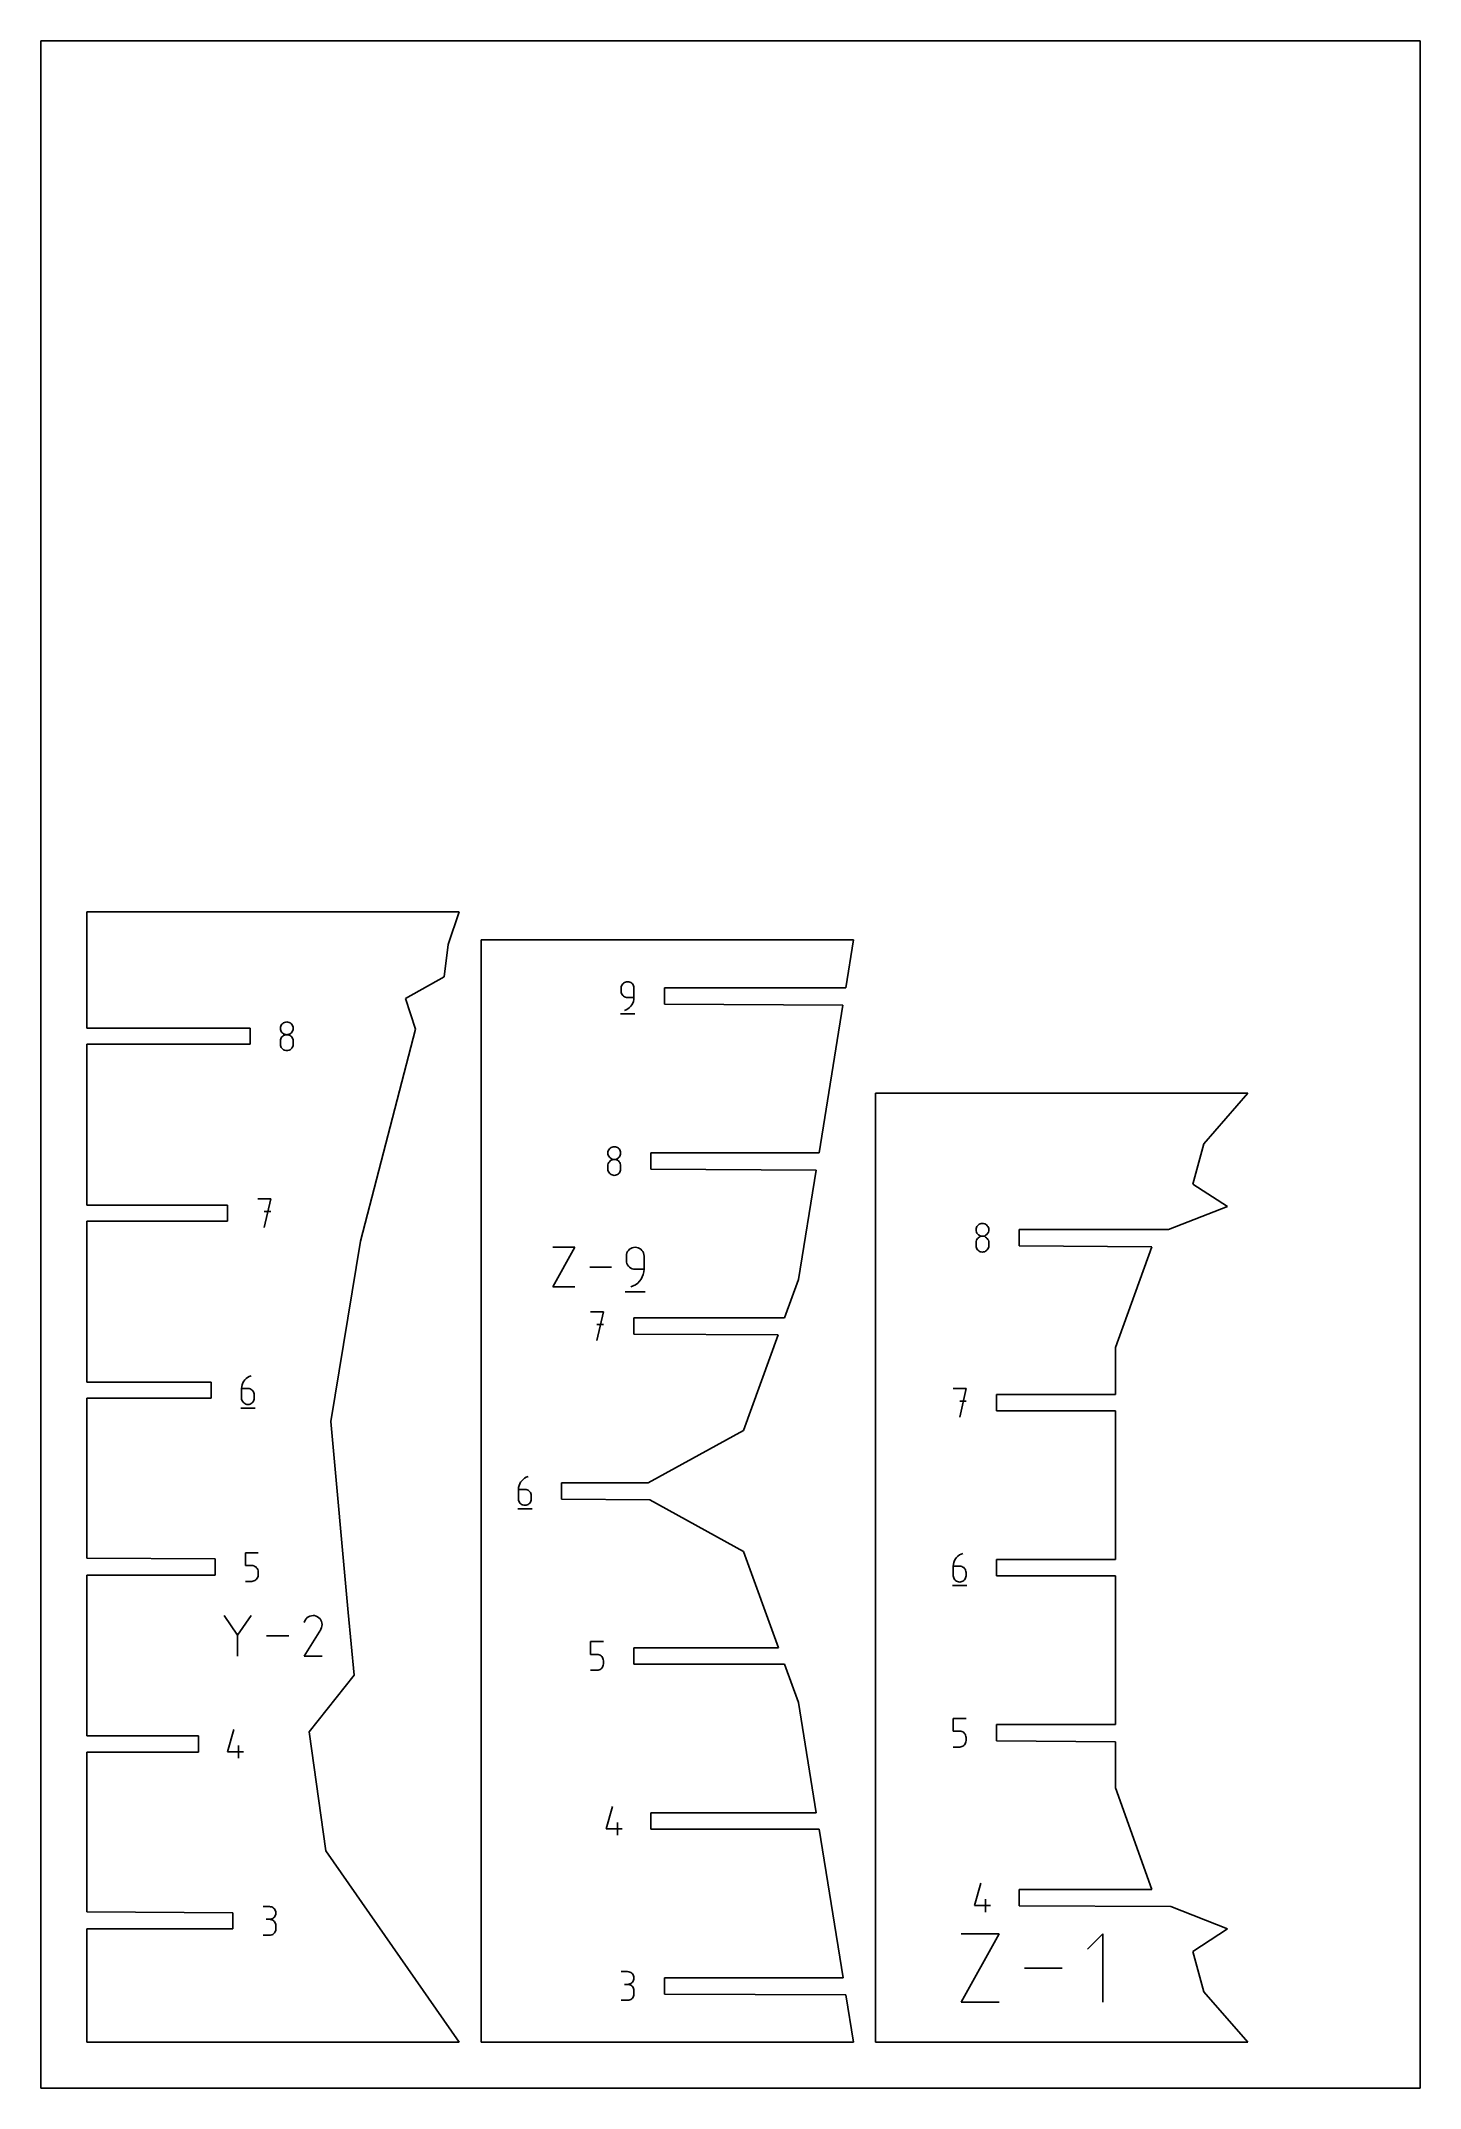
# Model space of a CAD drawing. Extents: x 0 to 200, y 0 to 297.
import ezdxf

# ---------------------------------------------------------------- set-up
doc = ezdxf.new("R2010")
doc.units = 0

msp = doc.modelspace()

# ---------------------------------------------------------------- linework, layer by layer
at = {"layer": 'annotation', "color": 1}
for p, q in [((84.611312, 160.346165), (84.482351, 160.254859)), ((84.755186, 160.414629), (84.611312, 160.346165)), ((84.911339, 160.45763), (84.755186, 160.414629)), ((85.077139, 160.472547), (84.911339, 160.45763)), ((85.243282, 160.45763), (85.077139, 160.472547)), ((85.077139, 160.472547), (85.077139, 160.472547)), ((85.399618, 160.414629), (85.243282, 160.45763)), ((85.543545, 160.346165), (85.399618, 160.414629)), ((85.672463, 160.254859), (85.543545, 160.346165)), ((84.168276, 159.713653), (84.153361, 159.547465)), ((84.153361, 159.547465), (84.153361, 159.084924)), ((84.153361, 159.084924), (84.153361, 159.084924)), ((84.153361, 159.084924), (84.168276, 158.918744)), ((84.211264, 159.870108), (84.168276, 159.713653)), ((84.168276, 158.918744), (84.211264, 158.762313)), ((84.279695, 160.014209), (84.211264, 159.870108)), ((84.211264, 158.762313), (84.279695, 158.618247)), ((84.370935, 160.143333), (84.279695, 160.014209)), ((84.279695, 158.618247), (84.370935, 158.489164)), ((84.482351, 160.254859), (84.370935, 160.143333)), ((84.370935, 158.489164), (84.482351, 158.377682)), ((84.482351, 158.377682), (84.611312, 158.286417)), ((84.611312, 158.286417), (84.755186, 158.217987)), ((84.755186, 158.217987), (84.911339, 158.17501)), ((84.911339, 158.17501), (85.077139, 158.160102)), ((85.077139, 158.160102), (86.000916, 158.160102)), ((85.783772, 160.143333), (85.672463, 160.254859)), ((85.874873, 160.014209), (85.783772, 160.143333)), ((85.824358, 157.354716), (85.920776, 157.61003)), ((85.943163, 159.870108), (85.874873, 160.014209)), ((85.920776, 157.61003), (85.980464, 157.879622)), ((85.986045, 159.713653), (85.943163, 159.870108)), ((85.980464, 157.879622), (86.000916, 158.160102)), ((86.000916, 159.547465), (85.986045, 159.713653)), ((86.000916, 158.160102), (86.000916, 159.547465)), ((86.000916, 159.547465), (86.000916, 159.547465)), ((35.061872, 154.41858), (34.950477, 154.307273)), ((35.190825, 154.509754), (35.061872, 154.41858)), ((35.334709, 154.578151), (35.190825, 154.509754)), ((35.490898, 154.621127), (35.334709, 154.578151)), ((35.656767, 154.63604), (35.490898, 154.621127)), ((35.822636, 154.621127), (35.656767, 154.63604)), ((35.656767, 154.63604), (35.656767, 154.63604)), ((35.978825, 154.578151), (35.822636, 154.621127)), ((36.122709, 154.509754), (35.978825, 154.578151)), ((36.251662, 154.41858), (36.122709, 154.509754)), ((36.363057, 154.307273), (36.251662, 154.41858)), ((84.037921, 155.792547), (86.117921, 155.792547)), ((84.614858, 156.312547), (84.879032, 156.410991)), ((84.614858, 156.312547), (84.614858, 156.312547)), ((84.879032, 156.410991), (85.12151, 156.544056)), ((85.12151, 156.544056), (85.339787, 156.708351)), ((85.339787, 156.708351), (85.531358, 156.900486)), ((85.531358, 156.900486), (85.693717, 157.117071)), ((85.693717, 157.117071), (85.824358, 157.354716)), ((34.747895, 153.878978), (34.732989, 153.713566)), ((34.732989, 153.713566), (34.732989, 153.713566)), ((34.732989, 153.713566), (34.747904, 153.547378)), ((34.747895, 152.029774), (34.732989, 151.863663)), ((34.732989, 151.863663), (34.732989, 151.40347)), ((34.790862, 154.034829), (34.747895, 153.878978)), ((34.790862, 152.186168), (34.747895, 152.029774)), ((34.747904, 153.547378), (34.790892, 153.390923)), ((34.859265, 154.178475), (34.790862, 154.034829)), ((34.859265, 152.330223), (34.790862, 152.186168)), ((34.790892, 153.390923), (34.859323, 153.246822)), ((34.950477, 154.307273), (34.859265, 154.178475)), ((34.950477, 152.459315), (34.859265, 152.330223)), ((34.859323, 153.246822), (34.950563, 153.117698)), ((35.061872, 152.570819), (34.950477, 152.459315)), ((34.950563, 153.117698), (35.061979, 153.006172)), ((35.190825, 152.662112), (35.061872, 152.570819)), ((35.061979, 153.006172), (35.190941, 152.914866)), ((35.334709, 152.730569), (35.190825, 152.662112)), ((35.190941, 152.914866), (35.334814, 152.846402)), ((35.490898, 152.773568), (35.334709, 152.730569)), ((35.334814, 152.846402), (35.490967, 152.8034)), ((35.656767, 152.788484), (35.490898, 152.773568)), ((35.490967, 152.8034), (35.656767, 152.788484)), ((35.656767, 152.788484), (35.822567, 152.8034)), ((35.822636, 152.773577), (35.656767, 152.788484)), ((35.656767, 152.788484), (35.656767, 152.788484)), ((35.656767, 152.788484), (35.656767, 152.788484)), ((35.822567, 152.8034), (35.97872, 152.846402)), ((35.978825, 152.730599), (35.822636, 152.773577)), ((35.97872, 152.846402), (36.122593, 152.914866)), ((36.122709, 152.66217), (35.978825, 152.730599)), ((36.122593, 152.914866), (36.251554, 153.006172)), ((36.251662, 152.570905), (36.122709, 152.66217)), ((36.251554, 153.006172), (36.362971, 153.117698)), ((36.363057, 152.459422), (36.251662, 152.570905)), ((36.362971, 153.117698), (36.454211, 153.246822)), ((36.454269, 154.178475), (36.363057, 154.307273)), ((36.454269, 152.330339), (36.363057, 152.459422)), ((36.454211, 153.246822), (36.522641, 153.390923)), ((36.522671, 154.034829), (36.454269, 154.178475)), ((36.522671, 152.186274), (36.454269, 152.330339)), ((36.522641, 153.390923), (36.56563, 153.547378)), ((36.565639, 153.878978), (36.522671, 154.034829)), ((36.565639, 152.029842), (36.522671, 152.186274)), ((36.56563, 153.547378), (36.580545, 153.713566)), ((36.580545, 153.713566), (36.565639, 153.878978)), ((36.580545, 151.863663), (36.565639, 152.029842)), ((36.580545, 153.713566), (36.580545, 153.713566)), ((36.580545, 151.40347), (36.580545, 151.863663)), ((36.580545, 151.863663), (36.580545, 151.863663)), ((34.732989, 151.40347), (34.732989, 151.40347)), ((34.732989, 151.40347), (34.747904, 151.237371)), ((34.747904, 151.237371), (34.790892, 151.081155)), ((34.790892, 151.081155), (34.859323, 150.937402)), ((34.859323, 150.937402), (34.950563, 150.808689)), ((34.950563, 150.808689), (35.061979, 150.697597)), ((35.061979, 150.697597), (35.190941, 150.606702)), ((35.190941, 150.606702), (35.334814, 150.538585)), ((35.334814, 150.538585), (35.490967, 150.495823)), ((35.490967, 150.495823), (35.656767, 150.480996)), ((35.656767, 150.480996), (35.822567, 150.495823)), ((35.656767, 150.480996), (35.656767, 150.480996)), ((35.822567, 150.495823), (35.97872, 150.538585)), ((35.97872, 150.538585), (36.122593, 150.606702)), ((36.122593, 150.606702), (36.251554, 150.697597)), ((36.251554, 150.697597), (36.362971, 150.808689)), ((36.362971, 150.808689), (36.454211, 150.937402)), ((36.454211, 150.937402), (36.522641, 151.081155)), ((36.522641, 151.081155), (36.56563, 151.237371)), ((36.56563, 151.237371), (36.580545, 151.40347)), ((82.230569, 135.780346), (82.215663, 135.614934)), ((82.215663, 135.614934), (82.215663, 135.614934)), ((82.215663, 135.614934), (82.230577, 135.448745)), ((82.230569, 133.931141), (82.215663, 133.76503)), ((82.215663, 133.76503), (82.215663, 133.304837)), ((82.273536, 135.936196), (82.230569, 135.780346)), ((82.273536, 134.087536), (82.230569, 133.931141)), ((82.230577, 135.448745), (82.273566, 135.29229)), ((82.341938, 136.079842), (82.273536, 135.936196)), ((82.341938, 134.231591), (82.273536, 134.087536)), ((82.273566, 135.29229), (82.341996, 135.14819)), ((82.43315, 136.20864), (82.341938, 136.079842)), ((82.43315, 134.360682), (82.341938, 134.231591)), ((82.341996, 135.14819), (82.433236, 135.019066)), ((82.544546, 136.319948), (82.43315, 136.20864)), ((82.544546, 134.472186), (82.43315, 134.360682)), ((82.433236, 135.019066), (82.544653, 134.90754)), ((82.673498, 136.411122), (82.544546, 136.319948)), ((82.673498, 134.563479), (82.544546, 134.472186)), ((82.544653, 134.90754), (82.673614, 134.816234)), ((82.817382, 136.479518), (82.673498, 136.411122)), ((82.817382, 134.631937), (82.673498, 134.563479)), ((82.673614, 134.816234), (82.817487, 134.747769)), ((82.973572, 136.522494), (82.817382, 136.479518)), ((82.973572, 134.674936), (82.817382, 134.631937)), ((82.817487, 134.747769), (82.97364, 134.704768)), ((83.13944, 136.537407), (82.973572, 136.522494)), ((83.13944, 134.689852), (82.973572, 134.674936)), ((82.97364, 134.704768), (83.13944, 134.689852)), ((83.305309, 136.522494), (83.13944, 136.537407)), ((83.13944, 136.537407), (83.13944, 136.537407)), ((83.13944, 134.689852), (83.305241, 134.704768)), ((83.305309, 134.674944), (83.13944, 134.689852)), ((83.13944, 134.689852), (83.13944, 134.689852)), ((83.13944, 134.689852), (83.13944, 134.689852)), ((83.305241, 134.704768), (83.461393, 134.747769)), ((83.461499, 136.479518), (83.305309, 136.522494)), ((83.461499, 134.631967), (83.305309, 134.674944)), ((83.461393, 134.747769), (83.605267, 134.816234)), ((83.605383, 136.411122), (83.461499, 136.479518)), ((83.605383, 134.563537), (83.461499, 134.631967)), ((83.605267, 134.816234), (83.734228, 134.90754)), ((83.734335, 136.319948), (83.605383, 136.411122)), ((83.734335, 134.472272), (83.605383, 134.563537)), ((83.734228, 134.90754), (83.845645, 135.019066)), ((83.84573, 136.20864), (83.734335, 136.319948)), ((83.84573, 134.36079), (83.734335, 134.472272)), ((83.845645, 135.019066), (83.936884, 135.14819)), ((83.936942, 136.079842), (83.84573, 136.20864)), ((83.936942, 134.231707), (83.84573, 134.36079)), ((83.936884, 135.14819), (84.005315, 135.29229)), ((84.005345, 135.936196), (83.936942, 136.079842)), ((84.005345, 134.087641), (83.936942, 134.231707)), ((84.005315, 135.29229), (84.048304, 135.448745)), ((84.048312, 135.780346), (84.005345, 135.936196)), ((84.048312, 133.93121), (84.005345, 134.087641)), ((84.048304, 135.448745), (84.063218, 135.614934)), ((84.063218, 135.614934), (84.048312, 135.780346)), ((84.063218, 133.76503), (84.048312, 133.93121)), ((84.063218, 135.614934), (84.063218, 135.614934)), ((84.063218, 133.304837), (84.063218, 133.76503)), ((84.063218, 133.76503), (84.063218, 133.76503)), ((82.215663, 133.304837), (82.215663, 133.304837)), ((82.215663, 133.304837), (82.230577, 133.138738)), ((82.230577, 133.138738), (82.273566, 132.982523)), ((82.273566, 132.982523), (82.341996, 132.838769)), ((82.341996, 132.838769), (82.433236, 132.710057)), ((82.433236, 132.710057), (82.544653, 132.598964)), ((82.544653, 132.598964), (82.673614, 132.50807)), ((82.673614, 132.50807), (82.817487, 132.439952)), ((82.817487, 132.439952), (82.97364, 132.397191)), ((82.97364, 132.397191), (83.13944, 132.382364)), ((83.13944, 132.382364), (83.305241, 132.397191)), ((83.13944, 132.382364), (83.13944, 132.382364)), ((83.305241, 132.397191), (83.461393, 132.439952)), ((83.461393, 132.439952), (83.605267, 132.50807)), ((83.605267, 132.50807), (83.734228, 132.598964)), ((83.734228, 132.598964), (83.845645, 132.710057)), ((83.845645, 132.710057), (83.936884, 132.838769)), ((83.936884, 132.838769), (84.005315, 132.982523)), ((84.005315, 132.982523), (84.048304, 133.138738)), ((84.048304, 133.138738), (84.063218, 133.304837)), ((33.315244, 128.978043), (31.46534, 128.978043)), ((32.390422, 124.818043), (33.315244, 128.978043)), ((33.315244, 127.125531), (32.390422, 127.125531)), ((135.672895, 124.808391), (135.629927, 124.65254)), ((135.741297, 124.952037), (135.672895, 124.808391)), ((135.832509, 125.080835), (135.741297, 124.952037)), ((135.943904, 125.192143), (135.832509, 125.080835)), ((136.072857, 125.283316), (135.943904, 125.192143)), ((136.216741, 125.351713), (136.072857, 125.283316)), ((136.37293, 125.394689), (136.216741, 125.351713)), ((136.538799, 125.409602), (136.37293, 125.394689)), ((136.704668, 125.394689), (136.538799, 125.409602)), ((136.538799, 125.409602), (136.538799, 125.409602)), ((136.860857, 125.351713), (136.704668, 125.394689)), ((137.004741, 125.283316), (136.860857, 125.351713)), ((137.133694, 125.192143), (137.004741, 125.283316)), ((137.245089, 125.080835), (137.133694, 125.192143)), ((137.336301, 124.952037), (137.245089, 125.080835)), ((137.404704, 124.808391), (137.336301, 124.952037)), ((137.447671, 124.65254), (137.404704, 124.808391)), ((74.240727, 116.201301), (77.436679, 121.957192)), ((77.436679, 121.957192), (74.240727, 121.957192)), ((85.534093, 121.782326), (85.355659, 121.655992)), ((85.73316, 121.877055), (85.534093, 121.782326)), ((85.949217, 121.936553), (85.73316, 121.877055)), ((86.178623, 121.957192), (85.949217, 121.936553)), ((86.408504, 121.936553), (86.178623, 121.957192)), ((86.178623, 121.957192), (86.178623, 121.957192)), ((86.624814, 121.877055), (86.408504, 121.936553)), ((86.823955, 121.782326), (86.624814, 121.877055)), ((87.00233, 121.655992), (86.823955, 121.782326)), ((135.629927, 124.65254), (135.615021, 124.487128)), ((135.615021, 124.487128), (135.615021, 124.487128)), ((135.615021, 124.487128), (135.629936, 124.32094)), ((135.629927, 122.803336), (135.615021, 122.637225)), ((135.615021, 122.637225), (135.615021, 122.177032)), ((135.615021, 122.177032), (135.615021, 122.177032)), ((135.615021, 122.177032), (135.629936, 122.010933)), ((135.672895, 122.95973), (135.629927, 122.803336)), ((135.629936, 124.32094), (135.672925, 124.164485)), ((135.629936, 122.010933), (135.672925, 121.854717)), ((135.741297, 123.103785), (135.672895, 122.95973)), ((135.672925, 124.164485), (135.741355, 124.020384)), ((135.672925, 121.854717), (135.741355, 121.710964)), ((135.832509, 123.232877), (135.741297, 123.103785)), ((135.741355, 124.020384), (135.832595, 123.89126)), ((135.943904, 123.344381), (135.832509, 123.232877)), ((135.832595, 123.89126), (135.944012, 123.779734)), ((136.072857, 123.435674), (135.943904, 123.344381)), ((135.944012, 123.779734), (136.072973, 123.688428)), ((136.216741, 123.504131), (136.072857, 123.435674)), ((136.072973, 123.688428), (136.216846, 123.619964)), ((136.37293, 123.54713), (136.216741, 123.504131)), ((136.216846, 123.619964), (136.372999, 123.576963)), ((136.538799, 123.562046), (136.37293, 123.54713)), ((136.372999, 123.576963), (136.538799, 123.562046)), ((136.538799, 123.562046), (136.704599, 123.576963)), ((136.704668, 123.547139), (136.538799, 123.562046)), ((136.538799, 123.562046), (136.538799, 123.562046)), ((136.538799, 123.562046), (136.538799, 123.562046)), ((136.704599, 123.576963), (136.860752, 123.619964)), ((136.860857, 123.504162), (136.704668, 123.547139)), ((136.860752, 123.619964), (137.004625, 123.688428)), ((137.004741, 123.435732), (136.860857, 123.504162)), ((137.004625, 123.688428), (137.133587, 123.779734)), ((137.133694, 123.344467), (137.004741, 123.435732)), ((137.133587, 123.779734), (137.245003, 123.89126)), ((137.245089, 123.232984), (137.133694, 123.344467)), ((137.245003, 123.89126), (137.336243, 124.020384)), ((137.336301, 123.103901), (137.245089, 123.232984)), ((137.336243, 124.020384), (137.404674, 124.164485)), ((137.336243, 121.710964), (137.404674, 121.854717)), ((137.404704, 122.959836), (137.336301, 123.103901)), ((137.404674, 124.164485), (137.447662, 124.32094)), ((137.404674, 121.854717), (137.447662, 122.010933)), ((137.447671, 122.803404), (137.404704, 122.959836)), ((137.447662, 124.32094), (137.462577, 124.487128)), ((137.447662, 122.010933), (137.462577, 122.177032)), ((137.462577, 124.487128), (137.447671, 124.65254)), ((137.462577, 122.637225), (137.447671, 122.803404)), ((137.462577, 124.487128), (137.462577, 124.487128)), ((137.462577, 122.177032), (137.462577, 122.637225)), ((137.462577, 122.637225), (137.462577, 122.637225)), ((82.742902, 119.079246), (79.595679, 119.079246)), ((84.921095, 120.907165), (84.900458, 120.677222)), ((84.900458, 120.677222), (84.900458, 120.037238)), ((84.900458, 120.037238), (84.900458, 120.037238)), ((84.900458, 120.037238), (84.921095, 119.807307)), ((84.980575, 121.123641), (84.921095, 120.907165)), ((84.921095, 119.807307), (84.980575, 119.590865)), ((85.075257, 121.323023), (84.980575, 121.123641)), ((84.980575, 119.590865), (85.075257, 119.391531)), ((85.201499, 121.501682), (85.075257, 121.323023)), ((85.075257, 119.391531), (85.201499, 119.212929)), ((85.355659, 121.655992), (85.201499, 121.501682)), ((85.201499, 119.212929), (85.355659, 119.058678)), ((85.355659, 119.058678), (85.534093, 118.932402)), ((85.534093, 118.932402), (85.73316, 118.837721)), ((85.73316, 118.837721), (85.949217, 118.778256)), ((85.949217, 118.778256), (86.178623, 118.75763)), ((87.156341, 121.501682), (87.00233, 121.655992)), ((87.282389, 121.323023), (87.156341, 121.501682)), ((87.376879, 121.123641), (87.282389, 121.323023)), ((87.43621, 120.907165), (87.376879, 121.123641)), ((87.456787, 120.677222), (87.43621, 120.907165)), ((87.456787, 118.75763), (87.456787, 120.677222)), ((87.456787, 120.677222), (87.456787, 120.677222)), ((135.741355, 121.710964), (135.832595, 121.582251)), ((135.832595, 121.582251), (135.944012, 121.471159)), ((135.944012, 121.471159), (136.072973, 121.380264)), ((136.072973, 121.380264), (136.216846, 121.312147)), ((136.216846, 121.312147), (136.372999, 121.269385)), ((136.372999, 121.269385), (136.538799, 121.254558)), ((136.538799, 121.254558), (136.704599, 121.269385)), ((136.538799, 121.254558), (136.538799, 121.254558)), ((136.704599, 121.269385), (136.860752, 121.312147)), ((136.860752, 121.312147), (137.004625, 121.380264)), ((137.004625, 121.380264), (137.133587, 121.471159)), ((137.133587, 121.471159), (137.245003, 121.582251)), ((137.245003, 121.582251), (137.336243, 121.710964)), ((77.436679, 116.201301), (74.240727, 116.201301)), ((85.538999, 116.201301), (85.904516, 116.337511)), ((85.538999, 116.201301), (85.538999, 116.201301)), ((85.904516, 116.337511), (86.240016, 116.521623)), ((86.178623, 118.75763), (87.456787, 118.75763)), ((86.240016, 116.521623), (86.542031, 116.748946)), ((86.542031, 116.748946), (86.807094, 117.01479)), ((86.807094, 117.01479), (87.031738, 117.314463)), ((87.031738, 117.314463), (87.212497, 117.643275)), ((87.212497, 117.643275), (87.345902, 117.996534)), ((87.345902, 117.996534), (87.428488, 118.369549)), ((87.428488, 118.369549), (87.456787, 118.75763)), ((84.740733, 115.481815), (87.618678, 115.481815)), ((81.561248, 112.612442), (79.711345, 112.612442)), ((80.636427, 108.452442), (81.561248, 112.612442)), ((81.561248, 110.75993), (80.636427, 110.75993)), ((29.113964, 101.74363), (29.093509, 101.462447)), ((29.093509, 101.462447), (29.093509, 100.079781)), ((30.017287, 101.462447), (29.093509, 101.462447)), ((29.173667, 102.013792), (29.113964, 101.74363)), ((29.270125, 102.269583), (29.173667, 102.013792)), ((29.400845, 102.507653), (29.270125, 102.269583)), ((29.563335, 102.724653), (29.400845, 102.507653)), ((29.755102, 102.917233), (29.563335, 102.724653)), ((29.973652, 103.082044), (29.755102, 102.917233)), ((30.216493, 103.215736), (29.973652, 103.082044)), ((30.18343, 101.447621), (30.017287, 101.462447)), ((30.339766, 101.404859), (30.18343, 101.447621)), ((30.481132, 103.31496), (30.216493, 103.215736)), ((30.483692, 101.336742), (30.339766, 101.404859)), ((30.481132, 103.31496), (30.481132, 103.31496)), ((30.612611, 101.245847), (30.483692, 101.336742)), ((30.72392, 101.134754), (30.612611, 101.245847)), ((30.81502, 101.006042), (30.72392, 101.134754)), ((30.883311, 100.862289), (30.81502, 101.006042)), ((134.161859, 101.484636), (132.311955, 101.484636)), ((133.237038, 97.324636), (134.161859, 101.484636)), ((28.977808, 98.63496), (31.057808, 98.63496)), ((29.093509, 100.079781), (29.093509, 100.079781)), ((29.093509, 100.079781), (29.108423, 99.913602)), ((29.108423, 99.913602), (29.151412, 99.75717)), ((29.151412, 99.75717), (29.219843, 99.613104)), ((29.219843, 99.613104), (29.311082, 99.484022)), ((29.311082, 99.484022), (29.422499, 99.372539)), ((29.422499, 99.372539), (29.55146, 99.281274)), ((29.55146, 99.281274), (29.695334, 99.212844)), ((29.695334, 99.212844), (29.851486, 99.169867)), ((29.851486, 99.169867), (30.017287, 99.15496)), ((30.017287, 99.15496), (30.18343, 99.169867)), ((30.017287, 99.15496), (30.017287, 99.15496)), ((30.18343, 99.169867), (30.339766, 99.212844)), ((30.339766, 99.212844), (30.483692, 99.281274)), ((30.483692, 99.281274), (30.612611, 99.372539)), ((30.612611, 99.372539), (30.72392, 99.484022)), ((30.72392, 99.484022), (30.81502, 99.613104)), ((30.81502, 99.613104), (30.883311, 99.75717)), ((30.926193, 100.706073), (30.883311, 100.862289)), ((30.883311, 99.75717), (30.926193, 99.913602)), ((30.941064, 100.539974), (30.926193, 100.706073)), ((30.926193, 99.913602), (30.941064, 100.079781)), ((30.941064, 100.079781), (30.941064, 100.539974)), ((30.941064, 100.539974), (30.941064, 100.539974)), ((134.161859, 99.632124), (133.237038, 99.632124)), ((69.275162, 87.11106), (69.254707, 86.829877)), ((69.254707, 86.829877), (69.254707, 85.447211)), ((70.178485, 86.829877), (69.254707, 86.829877)), ((69.334865, 87.381222), (69.275162, 87.11106)), ((69.431323, 87.637012), (69.334865, 87.381222)), ((69.562043, 87.875082), (69.431323, 87.637012)), ((69.724533, 88.092082), (69.562043, 87.875082)), ((69.9163, 88.284663), (69.724533, 88.092082)), ((70.13485, 88.449473), (69.9163, 88.284663)), ((70.377691, 88.583166), (70.13485, 88.449473)), ((70.344628, 86.81505), (70.178485, 86.829877)), ((70.500964, 86.772289), (70.344628, 86.81505)), ((70.64233, 88.682389), (70.377691, 88.583166)), ((70.644891, 86.704171), (70.500964, 86.772289)), ((70.64233, 88.682389), (70.64233, 88.682389)), ((70.773809, 86.613277), (70.644891, 86.704171)), ((70.885118, 86.502184), (70.773809, 86.613277)), ((70.976218, 86.373472), (70.885118, 86.502184)), ((71.044509, 86.229718), (70.976218, 86.373472)), ((71.087391, 86.073503), (71.044509, 86.229718)), ((69.139006, 84.002389), (71.219006, 84.002389)), ((69.254707, 85.447211), (69.254707, 85.447211)), ((69.254707, 85.447211), (69.269621, 85.281031)), ((69.269621, 85.281031), (69.31261, 85.1246)), ((69.31261, 85.1246), (69.381041, 84.980534)), ((69.381041, 84.980534), (69.47228, 84.851451)), ((69.47228, 84.851451), (69.583697, 84.739969)), ((69.583697, 84.739969), (69.712658, 84.648704)), ((69.712658, 84.648704), (69.856532, 84.580274)), ((69.856532, 84.580274), (70.012684, 84.537297)), ((70.012684, 84.537297), (70.178485, 84.522389)), ((70.178485, 84.522389), (70.344628, 84.537297)), ((70.178485, 84.522389), (70.178485, 84.522389)), ((70.344628, 84.537297), (70.500964, 84.580274)), ((70.500964, 84.580274), (70.644891, 84.648704)), ((70.644891, 84.648704), (70.773809, 84.739969)), ((70.773809, 84.739969), (70.885118, 84.851451)), ((70.885118, 84.851451), (70.976218, 84.980534)), ((70.976218, 84.980534), (71.044509, 85.1246)), ((71.044509, 85.1246), (71.087391, 85.281031)), ((71.102262, 85.907404), (71.087391, 86.073503)), ((71.087391, 85.281031), (71.102262, 85.447211)), ((71.102262, 85.447211), (71.102262, 85.907404)), ((71.102262, 85.907404), (71.102262, 85.907404)), ((29.646052, 75.799364), (29.646052, 77.651876)), ((29.646052, 77.651876), (31.493608, 77.651876)), ((133.193386, 77.321668), (132.974836, 77.156857)), ((133.436227, 77.45536), (133.193386, 77.321668)), ((133.700866, 77.554584), (133.436227, 77.45536)), ((133.700866, 77.554584), (133.700866, 77.554584)), ((30.56983, 75.799364), (29.646052, 75.799364)), ((30.735699, 75.784537), (30.56983, 75.799364)), ((30.891888, 75.741776), (30.735699, 75.784537)), ((31.035772, 75.673658), (30.891888, 75.741776)), ((31.164725, 75.582764), (31.035772, 75.673658)), ((31.27612, 75.471671), (31.164725, 75.582764)), ((31.367332, 75.342958), (31.27612, 75.471671)), ((31.435735, 75.199205), (31.367332, 75.342958)), ((31.435705, 74.094087), (31.478693, 74.250518)), ((31.478702, 75.04299), (31.435735, 75.199205)), ((31.478693, 74.250518), (31.493608, 74.416697)), ((31.493608, 74.876891), (31.478702, 75.04299)), ((31.493608, 74.416697), (31.493608, 74.876891)), ((31.493608, 74.876891), (31.493608, 74.876891)), ((132.333698, 75.983255), (132.313243, 75.702072)), ((132.313243, 75.702072), (132.313243, 74.319405)), ((133.237021, 75.702072), (132.313243, 75.702072)), ((132.313243, 74.319405), (132.313243, 74.319405)), ((132.313243, 74.319405), (132.328158, 74.153226)), ((132.393401, 76.253416), (132.333698, 75.983255)), ((132.489859, 76.509207), (132.393401, 76.253416)), ((132.62058, 76.747277), (132.489859, 76.509207)), ((132.78307, 76.964277), (132.62058, 76.747277)), ((132.974836, 77.156857), (132.78307, 76.964277)), ((133.403165, 75.687245), (133.237021, 75.702072)), ((133.5595, 75.644483), (133.403165, 75.687245)), ((133.703427, 75.576366), (133.5595, 75.644483)), ((133.832345, 75.485471), (133.703427, 75.576366)), ((133.943655, 75.374379), (133.832345, 75.485471)), ((134.034755, 75.245666), (133.943655, 75.374379)), ((134.103046, 75.101913), (134.034755, 75.245666)), ((134.145927, 74.945697), (134.103046, 75.101913)), ((134.160799, 74.779598), (134.145927, 74.945697)), ((134.145927, 74.153226), (134.160799, 74.319405)), ((134.160799, 74.319405), (134.160799, 74.779598)), ((134.160799, 74.779598), (134.160799, 74.779598)), ((29.646052, 73.491876), (30.56983, 73.491876)), ((30.56983, 73.491876), (30.73563, 73.506784)), ((30.56983, 73.491876), (30.56983, 73.491876)), ((30.73563, 73.506784), (30.891783, 73.549761)), ((30.891783, 73.549761), (31.035656, 73.618191)), ((31.035656, 73.618191), (31.164618, 73.709456)), ((31.164618, 73.709456), (31.276034, 73.820938)), ((31.276034, 73.820938), (31.367274, 73.950021)), ((31.367274, 73.950021), (31.435705, 74.094087)), ((132.197543, 72.874584), (134.277543, 72.874584)), ((132.328158, 74.153226), (132.371146, 73.996794)), ((132.371146, 73.996794), (132.439577, 73.852729)), ((132.439577, 73.852729), (132.530817, 73.723646)), ((132.530817, 73.723646), (132.642234, 73.612163)), ((132.642234, 73.612163), (132.771195, 73.520898)), ((132.771195, 73.520898), (132.915068, 73.452469)), ((132.915068, 73.452469), (133.071221, 73.409491)), ((133.071221, 73.409491), (133.237021, 73.394584)), ((133.237021, 73.394584), (133.403165, 73.409491)), ((133.237021, 73.394584), (133.237021, 73.394584)), ((133.403165, 73.409491), (133.5595, 73.452469)), ((133.5595, 73.452469), (133.703427, 73.520898)), ((133.703427, 73.520898), (133.832345, 73.612163)), ((133.832345, 73.612163), (133.943655, 73.723646)), ((133.943655, 73.723646), (134.034755, 73.852729)), ((134.034755, 73.852729), (134.103046, 73.996794)), ((134.103046, 73.996794), (134.145927, 74.153226)), ((28.528069, 65.690692), (26.559056, 68.538154)), ((30.496712, 68.538154), (28.528069, 65.690692)), ((38.814743, 68.365387), (38.628544, 68.236989)), ((39.018263, 68.459189), (38.814743, 68.365387)), ((39.23412, 68.5171), (39.018263, 68.459189)), ((39.457329, 68.537825), (39.23412, 68.5171)), ((39.682905, 68.520068), (39.457329, 68.537825)), ((39.905864, 68.462536), (39.682905, 68.520068)), ((40.121221, 68.363934), (39.905864, 68.462536)), ((40.313835, 68.227159), (40.121221, 68.363934)), ((40.121221, 68.363934), (40.121221, 68.363934)), ((28.528069, 65.919837), (28.528069, 62.634817)), ((35.938705, 65.586485), (32.711064, 65.586485)), ((38.152208, 62.634954), (40.574697, 66.534851)), ((38.328046, 67.881583), (38.15591, 67.551378)), ((38.46465, 68.075289), (38.328046, 67.881583)), ((38.628544, 68.236989), (38.46465, 68.075289)), ((40.474881, 68.063031), (40.313835, 68.227159)), ((40.602927, 67.876579), (40.474881, 68.063031)), ((40.574697, 66.534851), (40.577593, 66.538434)), ((40.574697, 66.534851), (40.574697, 66.534851)), ((40.577593, 66.538434), (40.580371, 66.542048)), ((40.580371, 66.542048), (40.583047, 66.545723)), ((40.583047, 66.545723), (40.585642, 66.549489)), ((40.585642, 66.549489), (40.588172, 66.553378)), ((40.588172, 66.553378), (40.590657, 66.557418)), ((40.590657, 66.557418), (40.593114, 66.561642)), ((40.593114, 66.561642), (40.595562, 66.566078)), ((40.595562, 66.566078), (40.598019, 66.570759)), ((40.598019, 66.570759), (40.698043, 66.785519)), ((40.598019, 66.570759), (40.598019, 66.570759)), ((40.696542, 67.672833), (40.602927, 67.876579)), ((40.754293, 67.456824), (40.696542, 67.672833)), ((40.698043, 66.785519), (40.756475, 67.008136)), ((40.774748, 67.233581), (40.754293, 67.456824)), ((40.756475, 67.008136), (40.774748, 67.233581)), ((40.773857, 62.634954), (38.152208, 62.634954)), ((79.712657, 62.899825), (79.712657, 64.752337)), ((79.712657, 64.752337), (81.560213, 64.752337)), ((80.636435, 62.899825), (79.712657, 62.899825)), ((80.802304, 62.884998), (80.636435, 62.899825)), ((80.958493, 62.842236), (80.802304, 62.884998)), ((81.102377, 62.774119), (80.958493, 62.842236)), ((81.23133, 62.683224), (81.102377, 62.774119)), ((81.342725, 62.572131), (81.23133, 62.683224)), ((81.433937, 62.443419), (81.342725, 62.572131)), ((81.50234, 62.299666), (81.433937, 62.443419)), ((79.712657, 60.592337), (80.636435, 60.592337)), ((80.636435, 60.592337), (80.802235, 60.607244)), ((80.636435, 60.592337), (80.636435, 60.592337)), ((80.802235, 60.607244), (80.958388, 60.650221)), ((80.958388, 60.650221), (81.102261, 60.718651)), ((81.102261, 60.718651), (81.231223, 60.809916)), ((81.231223, 60.809916), (81.342639, 60.921399)), ((81.342639, 60.921399), (81.433879, 61.050482)), ((81.433879, 61.050482), (81.50231, 61.194547)), ((81.50231, 61.194547), (81.545298, 61.350979)), ((81.545307, 62.14345), (81.50234, 62.299666)), ((81.545298, 61.350979), (81.560213, 61.517158)), ((81.560213, 61.977351), (81.545307, 62.14345)), ((81.560213, 61.517158), (81.560213, 61.977351)), ((81.560213, 61.977351), (81.560213, 61.977351)), ((132.313227, 51.772019), (132.313227, 53.624531)), ((132.313227, 53.624531), (134.160782, 53.624531)), ((27.040879, 48.753614), (27.963352, 51.988793)), ((133.237004, 51.772019), (132.313227, 51.772019)), ((133.402873, 51.757192), (133.237004, 51.772019)), ((133.559062, 51.714431), (133.402873, 51.757192)), ((133.702946, 51.646313), (133.559062, 51.714431)), ((133.831899, 51.555419), (133.702946, 51.646313)), ((133.943294, 51.444326), (133.831899, 51.555419)), ((134.034506, 51.315614), (133.943294, 51.444326)), ((134.102909, 51.17186), (134.034506, 51.315614)), ((134.145876, 51.015645), (134.102909, 51.17186)), ((134.160782, 50.849546), (134.145876, 51.015645)), ((134.160782, 50.389353), (134.160782, 50.849546)), ((134.160782, 50.849546), (134.160782, 50.849546)), ((29.350714, 48.753614), (27.040879, 48.753614)), ((28.658338, 47.828793), (28.658338, 49.676348)), ((132.313227, 49.464531), (133.237004, 49.464531)), ((133.237004, 49.464531), (133.402804, 49.479439)), ((133.237004, 49.464531), (133.237004, 49.464531)), ((133.402804, 49.479439), (133.558957, 49.522416)), ((133.558957, 49.522416), (133.702831, 49.590846)), ((133.702831, 49.590846), (133.831792, 49.682111)), ((133.831792, 49.682111), (133.943208, 49.793593)), ((133.943208, 49.793593), (134.034448, 49.922676)), ((134.034448, 49.922676), (134.102879, 50.066742)), ((134.102879, 50.066742), (134.145867, 50.223173)), ((134.145867, 50.223173), (134.160782, 50.389353)), ((81.98453, 37.587106), (82.907003, 40.822284)), ((84.294366, 37.587106), (81.98453, 37.587106)), ((83.601989, 36.662284), (83.601989, 38.50984)), ((135.383863, 26.4593), (136.306336, 29.694479)), ((137.001322, 25.534479), (137.001322, 27.382034)), ((33.139548, 26.320883), (32.21577, 26.320883)), ((33.139548, 24.473327), (32.677007, 24.473327)), ((32.677007, 24.473327), (33.139548, 24.473327)), ((33.305691, 26.30597), (33.139548, 26.320883)), ((33.139548, 24.473327), (33.305691, 24.488244)), ((33.305691, 24.458415), (33.139548, 24.473327)), ((33.139548, 24.473327), (33.139548, 24.473327)), ((33.462027, 26.262994), (33.305691, 26.30597)), ((33.305691, 24.488244), (33.462027, 24.531245)), ((33.462027, 24.415438), (33.305691, 24.458415)), ((33.605954, 26.194597), (33.462027, 26.262994)), ((33.462027, 24.531245), (33.605954, 24.59971)), ((33.605954, 24.347042), (33.462027, 24.415438)), ((33.734872, 26.103424), (33.605954, 26.194597)), ((33.605954, 24.59971), (33.734872, 24.691016)), ((33.734872, 24.255868), (33.605954, 24.347042)), ((33.846181, 25.992116), (33.734872, 26.103424)), ((33.734872, 24.691016), (33.846181, 24.802541)), ((33.846181, 24.144561), (33.734872, 24.255868)), ((33.937282, 25.863318), (33.846181, 25.992116)), ((33.846181, 24.802541), (33.937282, 24.931665)), ((33.937282, 24.015762), (33.846181, 24.144561)), ((34.005573, 25.719672), (33.937282, 25.863318)), ((33.937282, 24.931665), (34.005573, 25.075766)), ((34.005573, 23.872116), (33.937282, 24.015762)), ((34.048454, 25.563821), (34.005573, 25.719672)), ((34.005573, 25.075766), (34.048454, 25.232221)), ((34.048454, 23.716266), (34.005573, 23.872116)), ((34.063326, 25.39841), (34.048454, 25.563821)), ((34.048454, 25.232221), (34.063326, 25.39841)), ((34.063326, 25.39841), (34.063326, 25.39841)), ((137.693699, 26.4593), (135.383863, 26.4593)), ((32.21577, 22.16584), (33.139548, 22.16584)), ((33.139548, 22.16584), (33.305691, 22.180744)), ((33.139548, 22.16584), (33.139548, 22.16584)), ((33.305691, 22.180744), (33.462027, 22.223699)), ((33.462027, 22.223699), (33.605954, 22.292067)), ((33.605954, 22.292067), (33.734872, 22.383213)), ((33.734872, 22.383213), (33.846181, 22.494499)), ((33.846181, 22.494499), (33.937282, 22.623289)), ((33.937282, 22.623289), (34.005573, 22.766945)), ((34.005573, 22.766945), (34.048454, 22.922832)), ((34.063326, 23.550854), (34.048454, 23.716266)), ((34.048454, 22.922832), (34.063326, 23.088313)), ((34.063326, 23.088313), (34.063326, 23.550854)), ((34.063326, 23.550854), (34.063326, 23.550854)), ((133.437866, 12.458197), (138.939947, 22.36741)), ((138.939947, 22.36741), (133.437866, 22.36741)), ((153.993301, 22.36741), (151.790356, 20.163844)), ((153.993301, 12.458197), (153.993301, 22.36741)), ((85.077409, 16.887405), (84.153631, 16.887405)), ((85.077409, 15.03985), (84.614868, 15.03985)), ((84.614868, 15.03985), (85.077409, 15.03985)), ((85.243553, 16.872493), (85.077409, 16.887405)), ((85.077409, 15.03985), (85.243553, 15.054766)), ((85.243553, 15.024937), (85.077409, 15.03985)), ((85.077409, 15.03985), (85.077409, 15.03985)), ((85.399888, 16.829517), (85.243553, 16.872493)), ((85.243553, 15.054766), (85.399888, 15.097768)), ((85.399888, 14.981961), (85.243553, 15.024937)), ((85.543815, 16.76112), (85.399888, 16.829517)), ((85.399888, 15.097768), (85.543815, 15.166232)), ((85.543815, 14.913565), (85.399888, 14.981961)), ((85.672733, 16.669946), (85.543815, 16.76112)), ((85.543815, 15.166232), (85.672733, 15.257538)), ((85.672733, 14.822391), (85.543815, 14.913565)), ((85.784043, 16.558639), (85.672733, 16.669946)), ((85.672733, 15.257538), (85.784043, 15.369064)), ((85.875143, 16.42984), (85.784043, 16.558639)), ((85.784043, 15.369064), (85.875143, 15.498188)), ((85.943434, 16.286194), (85.875143, 16.42984)), ((85.875143, 15.498188), (85.943434, 15.642288)), ((85.986315, 16.130344), (85.943434, 16.286194)), ((85.943434, 15.642288), (85.986315, 15.798744)), ((86.001187, 15.964932), (85.986315, 16.130344)), ((85.986315, 15.798744), (86.001187, 15.964932)), ((86.001187, 15.964932), (86.001187, 15.964932)), ((148.075022, 17.412804), (142.656834, 17.412804)), ((84.153631, 12.732362), (85.077409, 12.732362)), ((85.077409, 12.732362), (85.243553, 12.747266)), ((85.077409, 12.732362), (85.077409, 12.732362)), ((85.243553, 12.747266), (85.399888, 12.790221)), ((85.399888, 12.790221), (85.543815, 12.85859)), ((85.543815, 12.85859), (85.672733, 12.949735)), ((85.784043, 14.711083), (85.672733, 14.822391)), ((85.672733, 12.949735), (85.784043, 13.061022)), ((85.875143, 14.582285), (85.784043, 14.711083)), ((85.784043, 13.061022), (85.875143, 13.189811)), ((85.943434, 14.438639), (85.875143, 14.582285)), ((85.875143, 13.189811), (85.943434, 13.333468)), ((85.986315, 14.282788), (85.943434, 14.438639)), ((85.943434, 13.333468), (85.986315, 13.489355)), ((86.001187, 14.117377), (85.986315, 14.282788)), ((85.986315, 13.489355), (86.001187, 13.654836)), ((86.001187, 13.654836), (86.001187, 14.117377)), ((86.001187, 14.117377), (86.001187, 14.117377)), ((138.939947, 12.458197), (133.437866, 12.458197))]:
    msp.add_line(p, q, dxfattribs=at)
at = {"layer": 'boundary', "color": 5}
for p, q in [((6.667527, 170.622396), (6.667524, 158.05313)), ((11.695231, 170.622388), (6.667527, 170.622396)), ((60.667524, 170.622361), (11.695231, 170.622388)), ((59.075846, 165.889907), (60.667524, 170.622361)), ((76.946269, 166.53736), (63.842524, 166.537365)), ((63.842524, 166.537365), (63.842526, 86.602377)), ((117.842526, 166.537312), (76.946269, 166.53736)), ((116.713318, 159.565547), (117.842526, 166.537312)), ((58.464567, 161.157433), (59.075846, 165.889907)), ((52.855744, 158.053067), (58.464567, 161.157433)), ((6.667524, 158.05313), (6.667524, 153.734127)), ((54.30083, 153.567194), (52.855744, 158.053067)), ((90.404921, 157.219547), (90.404921, 159.565547)), ((90.404921, 159.565547), (116.713318, 159.565547)), ((116.312284, 157.089549), (90.404921, 157.219547)), ((112.8374, 135.635494), (116.312284, 157.089549)), ((6.667524, 153.734127), (30.330289, 153.734127)), ((30.330289, 153.734127), (30.330289, 151.388127)), ((46.361704, 122.834885), (54.30083, 153.567194)), ((6.667523, 151.388127), (6.66752, 128.071043)), ((30.330289, 151.388127), (6.667523, 151.388127)), ((121.017526, 144.2817), (121.017526, 127.869586)), ((128.58274, 144.281694), (121.017526, 144.2817)), ((175.017564, 144.28166), (128.58274, 144.281694)), ((168.622329, 136.97761), (175.017564, 144.28166)), ((167.042833, 131.12022), (168.622329, 136.97761)), ((88.466962, 133.289494), (88.466962, 135.635494)), ((88.466962, 135.635494), (112.8374, 135.635494)), ((112.436365, 133.159495), (88.466962, 133.289494)), ((109.867757, 117.30082), (112.436365, 133.159495)), ((172.067133, 127.869619), (167.042833, 131.12022)), ((6.66752, 128.071043), (27.063944, 128.071043)), ((27.063944, 128.071043), (27.063944, 125.725043)), ((121.017526, 127.869586), (121.017526, 23.079621)), ((163.517172, 124.507689), (172.067133, 127.869619)), ((6.66752, 125.725043), (6.667516, 102.40796)), ((27.063944, 125.725043), (6.66752, 125.725043)), ((42.018057, 96.689414), (46.361704, 122.834885)), ((141.866321, 122.161689), (141.866321, 124.507689)), ((141.866321, 124.507689), (163.517172, 124.507689)), ((161.116867, 122.031689), (141.866321, 122.161689)), ((155.857602, 107.404075), (161.116867, 122.031689)), ((107.831372, 111.705442), (109.867757, 117.30082)), ((85.963949, 109.359442), (85.963949, 111.705442)), ((85.963949, 111.705442), (107.831372, 111.705442)), ((106.930256, 109.229442), (85.963949, 109.359442)), ((101.892983, 95.388515), (106.930256, 109.229442)), ((155.857593, 100.577636), (155.857602, 107.404075)), ((6.667516, 102.40796), (24.690808, 102.40796)), ((24.690808, 102.40796), (24.690808, 100.06196)), ((6.667516, 100.06196), (6.667513, 76.874876)), ((24.690808, 100.06196), (6.667516, 100.06196)), ((138.564559, 98.231636), (138.564559, 100.577636)), ((138.564559, 100.577636), (155.857593, 100.577636)), ((155.85759, 98.231636), (138.564559, 98.231636)), ((155.85756, 76.647584), (155.85759, 98.231636)), ((44.574222, 68.964575), (42.018057, 96.689414)), ((88.072808, 87.775389), (101.892983, 95.388515)), ((63.842526, 86.602377), (63.842524, 6.6675)), ((75.506006, 85.429389), (75.506006, 87.775389)), ((75.506006, 87.775389), (88.072808, 87.775389)), ((88.30883, 85.299389), (75.506006, 85.429389)), ((101.892989, 77.816292), (88.30883, 85.299389)), ((106.939972, 63.845337), (101.892989, 77.816292)), ((6.667513, 74.398876), (6.667511, 59.871308)), ((6.667513, 76.874876), (25.243352, 76.744876)), ((25.243352, 74.398876), (6.667513, 74.398876)), ((25.243352, 76.744876), (25.243352, 74.398876)), ((138.564543, 74.301584), (138.564543, 76.647584)), ((138.564543, 76.647584), (155.85756, 76.647584)), ((155.857556, 74.301584), (138.564543, 74.301584)), ((155.857527, 52.717531), (155.857556, 74.301584)), ((45.412593, 59.871279), (44.574222, 68.964575)), ((85.963957, 61.499337), (85.963957, 63.845337)), ((85.963957, 63.845337), (106.939972, 63.845337)), ((6.667511, 59.871308), (6.667509, 51.081793)), ((38.918171, 51.678465), (45.412593, 59.871279)), ((107.831388, 61.499337), (85.963957, 61.499337)), ((109.867764, 55.903982), (107.831388, 61.499337)), ((112.446079, 39.915284), (109.867764, 55.903982)), ((6.667509, 51.081793), (22.869318, 51.081793)), ((22.869318, 51.081793), (22.869318, 48.735793)), ((41.308761, 34.392324), (38.918171, 51.678465)), ((138.564526, 50.371531), (138.564526, 52.717531)), ((138.564526, 52.717531), (155.857527, 52.717531)), ((6.667508, 48.735793), (6.667504, 25.548707)), ((22.869318, 48.735793), (6.667508, 48.735793)), ((155.857523, 50.241532), (138.564526, 50.371531)), ((155.857514, 43.545254), (155.857523, 50.241532)), ((161.126535, 28.787479), (155.857514, 43.545254)), ((88.46697, 37.569284), (88.466969, 39.915284)), ((88.466969, 39.915284), (112.446079, 39.915284)), ((112.837414, 37.569284), (88.46697, 37.569284)), ((116.322002, 15.985232), (112.837414, 37.569284)), ((60.6675, 6.667508), (41.308761, 34.392324)), ((141.866303, 26.441479), (141.866303, 28.787479)), ((141.866303, 28.787479), (161.126535, 28.787479)), ((6.667504, 25.548707), (27.81307, 25.418709)), ((27.81307, 25.418709), (27.81307, 23.072709)), ((163.848022, 26.311479), (141.866303, 26.441479)), ((172.067088, 23.079687), (163.848022, 26.311479)), ((6.667503, 23.072709), (6.6675, 6.667515)), ((27.81307, 23.072709), (6.667503, 23.072709)), ((121.017526, 23.079621), (121.017526, 6.667503)), ((167.042765, 19.829037), (172.067088, 23.079687)), ((168.622264, 13.971611), (167.042765, 19.829037)), ((90.404931, 13.639232), (90.404931, 15.985232)), ((90.404931, 15.985232), (116.322002, 15.985232)), ((116.734393, 13.509232), (90.404931, 13.639232)), ((117.842526, 6.667591), (116.734393, 13.509232)), ((175.017528, 6.667511), (168.622264, 13.971611)), ((6.6675, 6.667515), (34.129889, 6.6675)), ((34.129889, 6.6675), (60.6675, 6.667508)), ((63.842524, 6.6675), (76.946322, 6.667543)), ((76.946322, 6.667543), (117.842526, 6.667591)), ((121.017526, 6.667503), (128.582744, 6.6675)), ((128.582744, 6.6675), (175.017528, 6.667511))]:
    msp.add_line(p, q, dxfattribs=at)
at = {"layer": 'frame', "color": 5}
for p, q in [((200, 296.926), (0, 296.926)), ((0, 296.926), (0, 0)), ((200, 0), (200, 296.926)), ((0, 0), (200, 0))]:
    msp.add_line(p, q, dxfattribs=at)

doc.saveas('drawing.dxf')
